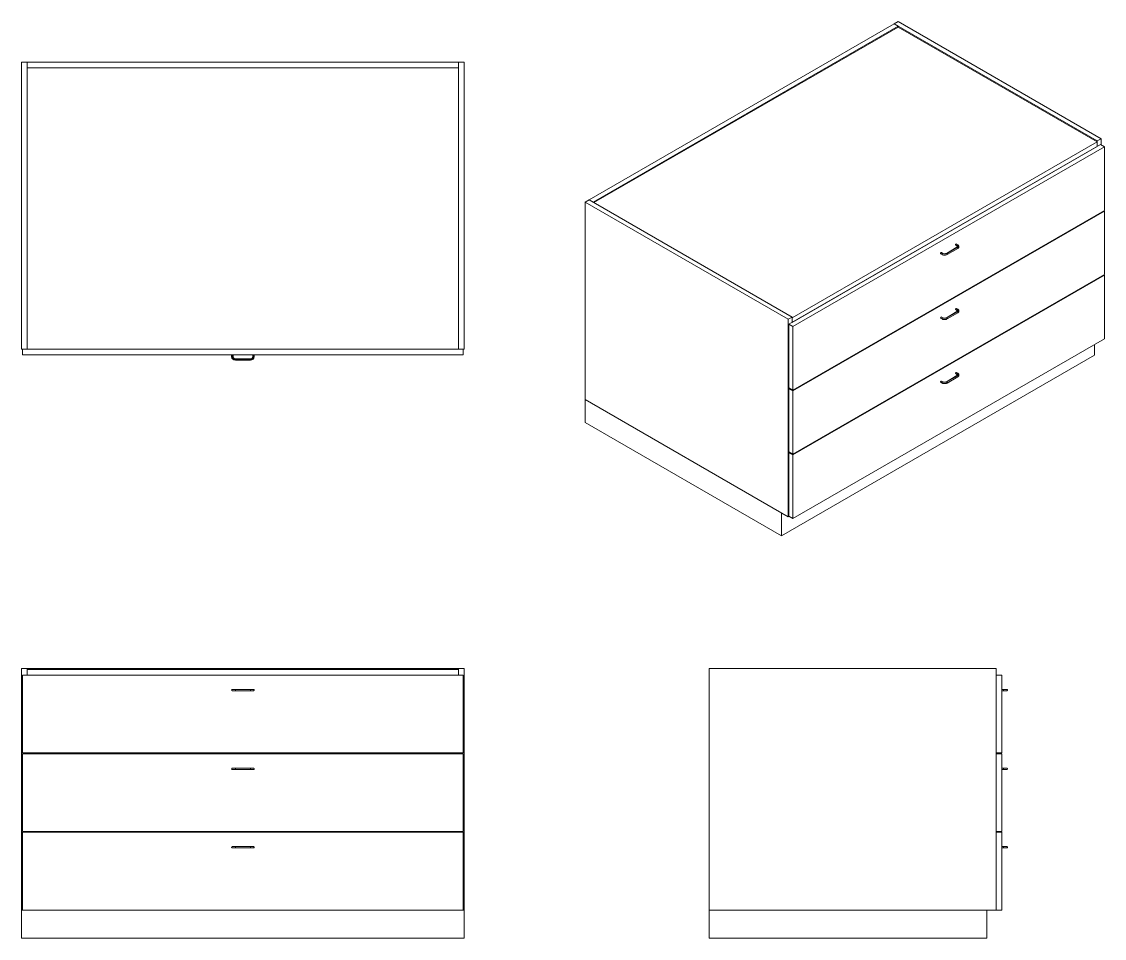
# Model space of a CAD drawing. Header units: millimetres. Extents: x 131 to 690, y 168 to 741.
# Drawn here: x 422.3 to 566.7, y 598.1 to 720.3 of the extents above; entities that cross this region are included whole.
import ezdxf

# ---------------------------------------------------------------- set-up
doc = ezdxf.new("R2010")
doc.units = ezdxf.units.MM
doc.layers.add('Standard', color=40, linetype='Continuous')

msp = doc.modelspace()

# ---------------------------------------------------------------- linework, layer by layer
at = {"layer": 'Standard', "linetype": 'Continuous', "lineweight": 0, "extrusion": (-5.55112e-17, 0.816497, 0.57735)}
for p, q in [((538.65, 720.04), (497.99, 696.57)), ((498.52, 696.26), (539.18, 719.74)), ((498.61, 696.21), (539.18, 719.63)), ((538.65, 720.04), (539.18, 720.35)), ((539.18, 719.74), (538.65, 720.04)), ((565.7, 704.43), (538.65, 720.04)), ((539.18, 720.35), (566.23, 704.73)), ((539.18, 719.63), (539.18, 719.74)), ((565.7, 704.33), (539.18, 719.63)), ((566.23, 704.73), (565.7, 704.43)), ((566.23, 704.73), (566.23, 703.92)), ((524.6, 679.98), (566.14, 703.97)), ((565.7, 704.33), (525.04, 680.85)), ((525.04, 680.24), (565.7, 703.71)), ((566.67, 703.66), (525.13, 679.68)), ((565.7, 703.71), (565.7, 704.43)), ((565.7, 703.71), (565.7, 704.33)), ((566.67, 703.66), (566.14, 703.97)), ((566.67, 695.17), (566.67, 703.66)), ((497.99, 696.57), (497.46, 696.26)), ((497.46, 696.26), (497.46, 669.93)), ((524.51, 680.65), (497.46, 696.26)), ((497.99, 696.57), (525.04, 680.95)), ((497.99, 696.57), (498.52, 696.26)), ((525.13, 671.19), (566.67, 695.17)), ((566.67, 695.07), (525.13, 671.09)), ((566.67, 695.07), (566.58, 695.12)), ((566.67, 686.63), (566.67, 695.07)), ((547.02, 690.26), (545.61, 689.44)), ((545.66, 689.44), (547.07, 690.25)), ((547.12, 690.1), (545.7, 689.28)), ((546.85, 690.53), (547.02, 690.43)), ((547.07, 690.59), (546.89, 690.69)), ((546.94, 690.69), (547.12, 690.59)), ((545.03, 689.28), (544.86, 689.38)), ((544.9, 689.54), (545.08, 689.44)), ((545.13, 689.44), (544.95, 689.54)), ((525.13, 662.65), (566.67, 686.63)), ((566.67, 686.53), (525.13, 662.55)), ((566.67, 686.53), (566.58, 686.58)), ((566.67, 678.04), (566.67, 686.53)), ((547.02, 681.67), (545.61, 680.85)), ((545.66, 680.85), (547.07, 681.66)), ((547.12, 681.51), (545.7, 680.69)), ((546.85, 681.94), (547.02, 681.84)), ((547.07, 682), (546.89, 682.1)), ((546.94, 682.1), (547.12, 682)), ((525.04, 680.95), (524.51, 680.65)), ((524.51, 654.32), (524.51, 680.65)), ((524.6, 679.98), (525.13, 679.68)), ((524.6, 671.5), (524.6, 679.98)), ((525.04, 680.95), (525.04, 680.24)), ((525.04, 680.85), (525.04, 680.24)), ((545.03, 680.69), (544.86, 680.79)), ((544.9, 680.95), (545.08, 680.85)), ((545.13, 680.85), (544.95, 680.95)), ((525.13, 679.68), (525.13, 671.19)), ((525.13, 654.06), (566.67, 678.04)), ((565.34, 675.85), (565.34, 677.28)), ((565.34, 675.85), (523.62, 651.76)), ((547.02, 673.13), (545.61, 672.31)), ((545.66, 672.31), (547.07, 673.12)), ((547.12, 672.97), (545.7, 672.15)), ((546.85, 673.4), (547.02, 673.3)), ((547.07, 673.46), (546.89, 673.56)), ((546.94, 673.56), (547.12, 673.46)), ((524.6, 671.5), (525.13, 671.19)), ((524.6, 671.39), (524.69, 671.44)), ((524.6, 671.39), (525.13, 671.09)), ((524.6, 662.96), (524.6, 671.39)), ((545.03, 672.15), (544.86, 672.25)), ((544.9, 672.41), (545.08, 672.31)), ((545.13, 672.31), (544.95, 672.41)), ((497.46, 669.93), (524.51, 654.32)), ((497.46, 669.93), (523.62, 654.83)), ((497.46, 666.87), (497.46, 669.93)), ((525.13, 671.09), (525.13, 662.65)), ((523.62, 651.76), (497.46, 666.87)), ((524.6, 662.96), (525.13, 662.65)), ((524.6, 662.85), (524.69, 662.91)), ((524.6, 662.85), (525.13, 662.55)), ((524.6, 654.37), (524.6, 662.85)), ((525.13, 662.55), (525.13, 654.06)), ((523.62, 651.76), (523.62, 654.83)), ((524.6, 654.37), (524.51, 654.32)), ((524.6, 654.37), (525.13, 654.06))]:
    msp.add_line(p, q, dxfattribs=at)
at = {"layer": 'Standard', "linetype": 'Continuous', "lineweight": 0}
for p, q in [((423.05, 714.93), (422.3, 714.93)), ((422.3, 676.68), (422.3, 714.93)), ((423.05, 714.93), (423.05, 676.68)), ((423.05, 714.93), (423.05, 714.18)), ((480.55, 714.93), (423.05, 714.93)), ((480.55, 714.18), (480.55, 714.93)), ((480.55, 676.68), (480.55, 714.93)), ((480.55, 714.93), (481.3, 714.93)), ((481.3, 714.93), (481.3, 676.68)), ((423.05, 714.18), (480.55, 714.18)), ((423.05, 676.68), (422.3, 676.68)), ((422.43, 676.68), (422.43, 675.93)), ((481.18, 675.93), (422.43, 675.93)), ((480.55, 676.68), (423.05, 676.68)), ((450.3, 675.68), (450.3, 675.93)), ((450.4, 675.93), (450.4, 675.68)), ((450.49, 675.68), (450.49, 675.93)), ((453.12, 675.93), (453.12, 675.68)), ((453.21, 675.68), (453.21, 675.93)), ((453.3, 675.93), (453.3, 675.68)), ((481.3, 676.68), (480.55, 676.68)), ((481.18, 675.93), (481.18, 676.68)), ((452.8, 675.37), (450.8, 675.37)), ((450.8, 675.28), (452.8, 675.28)), ((452.8, 675.18), (450.8, 675.18))]:
    msp.add_line(p, q, dxfattribs=at)
at = {"layer": 'Standard', "linetype": 'Continuous', "lineweight": 0, "extrusion": (0, 1, 0)}
for p, q in [((423.05, 634.08), (422.3, 634.08)), ((422.3, 601.83), (422.3, 634.08)), ((423.05, 634.08), (423.05, 633.2)), ((423.05, 634.08), (480.55, 634.08)), ((423.05, 633.95), (423.05, 633.2)), ((480.55, 633.95), (423.05, 633.95)), ((481.3, 634.08), (480.55, 634.08)), ((480.55, 633.2), (480.55, 634.08)), ((480.55, 633.2), (480.55, 633.95)), ((481.3, 634.08), (481.3, 601.83)), ((513.99, 634.08), (513.99, 601.83)), ((552.24, 634.08), (513.99, 634.08)), ((552.24, 601.83), (552.24, 634.08)), ((422.43, 633.2), (422.43, 622.81)), ((481.18, 633.2), (422.43, 633.2)), ((481.18, 622.81), (481.18, 633.2)), ((552.24, 633.2), (552.99, 633.2)), ((552.99, 633.2), (552.99, 622.81)), ((450.8, 631.29), (450.4, 631.29)), ((450.4, 631.11), (450.8, 631.11)), ((450.8, 631.29), (452.8, 631.29)), ((452.8, 631.11), (450.8, 631.11)), ((453.21, 631.29), (452.8, 631.29)), ((452.8, 631.11), (453.21, 631.11)), ((552.99, 631.29), (553.24, 631.29)), ((553.24, 631.11), (552.99, 631.11)), ((553.65, 631.29), (553.24, 631.29)), ((553.24, 631.11), (553.65, 631.11)), ((422.43, 622.81), (481.18, 622.81)), ((422.43, 622.68), (422.43, 612.35)), ((481.18, 622.68), (422.43, 622.68)), ((423.05, 622.81), (423.05, 622.68)), ((480.55, 622.68), (480.55, 622.81)), ((481.18, 612.35), (481.18, 622.68)), ((552.24, 622.81), (552.99, 622.81)), ((552.24, 622.68), (552.99, 622.68)), ((552.99, 622.68), (552.99, 612.35)), ((450.8, 620.77), (450.4, 620.77)), ((450.4, 620.59), (450.8, 620.59)), ((450.8, 620.77), (452.8, 620.77)), ((452.8, 620.59), (450.8, 620.59)), ((453.21, 620.77), (452.8, 620.77)), ((452.8, 620.59), (453.21, 620.59)), ((552.99, 620.77), (553.24, 620.77)), ((553.24, 620.59), (552.99, 620.59)), ((553.65, 620.77), (553.24, 620.77)), ((553.24, 620.59), (553.65, 620.59)), ((422.43, 612.35), (481.18, 612.35)), ((422.43, 612.22), (422.43, 601.83)), ((481.18, 612.22), (422.43, 612.22)), ((423.05, 612.35), (423.05, 612.22)), ((480.55, 612.22), (480.55, 612.35)), ((481.18, 601.83), (481.18, 612.22)), ((552.24, 612.35), (552.99, 612.35)), ((552.24, 612.22), (552.99, 612.22)), ((552.99, 612.22), (552.99, 601.83)), ((450.8, 610.32), (450.4, 610.32)), ((450.4, 610.13), (450.8, 610.13)), ((450.8, 610.32), (452.8, 610.32)), ((452.8, 610.13), (450.8, 610.13)), ((453.21, 610.32), (452.8, 610.32)), ((452.8, 610.13), (453.21, 610.13)), ((552.99, 610.32), (553.24, 610.32)), ((553.24, 610.13), (552.99, 610.13)), ((553.65, 610.32), (553.24, 610.32)), ((553.24, 610.13), (553.65, 610.13)), ((422.43, 601.83), (422.3, 601.83)), ((422.3, 598.08), (422.3, 601.83)), ((422.43, 601.83), (481.18, 601.83)), ((481.3, 601.83), (481.18, 601.83)), ((481.3, 598.08), (481.3, 601.83)), ((513.99, 601.83), (552.24, 601.83)), ((513.99, 601.83), (550.99, 601.83)), ((513.99, 598.08), (513.99, 601.83)), ((550.99, 598.08), (550.99, 601.83)), ((552.24, 601.83), (552.99, 601.83)), ((481.3, 598.08), (422.3, 598.08)), ((550.99, 598.08), (513.99, 598.08))]:
    msp.add_line(p, q, dxfattribs=at)
at = {"layer": 'Standard', "linetype": 'Continuous', "lineweight": 0}
for centre, radius, start, end in [((450.8, 675.68), 0.5, 180, 270), ((450.8, 675.68), 0.313, 180, 270), ((452.8, 675.68), 0.5, 270, 0), ((452.8, 675.68), 0.313, 270, 0)]:
    msp.add_arc(centre, radius, start, end, dxfattribs=at)
at = {"layer": 'Standard', "linetype": 'Continuous', "lineweight": 0, "extrusion": (-2.53252e-16, 3.38511e-16, -1)}
msp.add_ellipse((546.89, 690.61), major_axis=(-0.0469, -0.0812), ratio=0.57735, start_param=0, end_param=2.356194, dxfattribs=at)
at = {"layer": 'Standard', "linetype": 'Continuous', "lineweight": 0, "extrusion": (-3.77155e-16, 3.45948e-16, -1)}
msp.add_ellipse((546.89, 690.61), major_axis=(0.0469, 0.0812), ratio=0.57735, start_param=-0.785398, end_param=0, dxfattribs=at)
at = {"layer": 'Standard', "linetype": 'Continuous', "lineweight": 0, "extrusion": (-1.33067e-16, 2.69122e-16, -1)}
for centre, major_axis, start_param, end_param in [((544.9, 689.46), (-0.0469, -0.0812), 0, 2.356194), ((546.89, 673.48), (0.0469, 0.0812), -0.785398, 0), ((544.9, 672.33), (-0.0469, -0.0812), 0, 2.356194)]:
    msp.add_ellipse(centre, major_axis=major_axis, ratio=0.57735, start_param=start_param, end_param=end_param, dxfattribs=at)
at = {"layer": 'Standard', "linetype": 'Continuous', "lineweight": 0, "extrusion": (-2.05178e-16, 3.10756e-16, -1)}
msp.add_ellipse((544.9, 689.46), major_axis=(0.0469, 0.0812), ratio=0.57735, start_param=-0.785398, end_param=0, dxfattribs=at)
at = {"layer": 'Standard', "linetype": 'Continuous', "lineweight": 0, "extrusion": (-1.60822e-16, 2.21048e-16, -1)}
msp.add_ellipse((546.89, 682.02), major_axis=(-0.0469, -0.0812), ratio=0.57735, start_param=0, end_param=2.356194, dxfattribs=at)
at = {"layer": 'Standard', "linetype": 'Continuous', "lineweight": 0, "extrusion": (-2.12615e-16, 1.86852e-16, -1)}
msp.add_ellipse((546.89, 682.02), major_axis=(0.0469, 0.0812), ratio=0.57735, start_param=-0.785398, end_param=0, dxfattribs=at)
at = {"layer": 'Standard', "linetype": 'Continuous', "lineweight": 0, "extrusion": (-3.60556e-16, 2.08167e-16, -1)}
msp.add_ellipse((544.9, 680.87), major_axis=(-0.0469, -0.0812), ratio=0.57735, start_param=0, end_param=2.356194, dxfattribs=at)
at = {"layer": 'Standard', "linetype": 'Continuous', "lineweight": 0, "extrusion": (-1.81141e-16, 2.96878e-16, -1)}
msp.add_ellipse((544.9, 680.87), major_axis=(0.0469, 0.0812), ratio=0.57735, start_param=-0.785398, end_param=0, dxfattribs=at)
at = {"layer": 'Standard', "linetype": 'Continuous', "lineweight": 0, "extrusion": (-4.28948e-16, 3.11752e-16, -1)}
msp.add_ellipse((546.89, 673.48), major_axis=(-0.0469, -0.0812), ratio=0.57735, start_param=0, end_param=2.356194, dxfattribs=at)
at = {"layer": 'Standard', "linetype": 'Continuous', "lineweight": 0, "extrusion": (-2.60689e-16, 2.14608e-16, -1)}
msp.add_ellipse((544.9, 672.33), major_axis=(0.0469, 0.0812), ratio=0.57735, start_param=-0.785398, end_param=0, dxfattribs=at)
at = {"layer": 'Standard', "linetype": 'Continuous', "lineweight": 0}
for points in [[(547.07, 690.59), (547.06, 690.58), (547.05, 690.57), (547.04, 690.56), (547.02, 690.54), (547.01, 690.51), (547, 690.49), (547, 690.47), (547, 690.45), (547.01, 690.44), (547.02, 690.43), (547.02, 690.43)], [(547.07, 690.25), (547.06, 690.26), (547.05, 690.26), (547.04, 690.26), (547.03, 690.26), (547.02, 690.26)], [(547.12, 690.59), (547.11, 690.59), (547.1, 690.6), (547.09, 690.59), (547.08, 690.59), (547.07, 690.59)], [(547.07, 690.25), (547.15, 690.31), (547.23, 690.42), (547.15, 690.53), (547.07, 690.59)], [(547.12, 690.1), (547.12, 690.1), (547.13, 690.11), (547.13, 690.12), (547.14, 690.14), (547.13, 690.16), (547.13, 690.18), (547.12, 690.2), (547.1, 690.22), (547.09, 690.24), (547.08, 690.25), (547.07, 690.25)], [(545.03, 689.28), (545.03, 689.28), (545.02, 689.29), (545.02, 689.3), (545.01, 689.32), (545.02, 689.34), (545.02, 689.37), (545.03, 689.39), (545.05, 689.41), (545.06, 689.43), (545.08, 689.43), (545.08, 689.44)], [(545.08, 689.44), (545.09, 689.44), (545.1, 689.45), (545.11, 689.45), (545.12, 689.44), (545.13, 689.44)], [(545.08, 689.44), (545.18, 689.39), (545.37, 689.35), (545.56, 689.39), (545.66, 689.44)], [(545.66, 689.44), (545.65, 689.44), (545.64, 689.45), (545.62, 689.45), (545.61, 689.44), (545.61, 689.44)], [(545.7, 689.28), (545.71, 689.28), (545.71, 689.29), (545.72, 689.3), (545.72, 689.32), (545.72, 689.34), (545.71, 689.37), (545.7, 689.39), (545.69, 689.41), (545.67, 689.43), (545.66, 689.43), (545.66, 689.44)], [(547.07, 682), (547.06, 681.99), (547.05, 681.98), (547.04, 681.97), (547.02, 681.95), (547.01, 681.92), (547, 681.9), (547, 681.88), (547, 681.86), (547.01, 681.85), (547.02, 681.84), (547.02, 681.84)], [(547.07, 681.66), (547.06, 681.67), (547.05, 681.67), (547.04, 681.67), (547.03, 681.67), (547.02, 681.67)], [(547.12, 682), (547.11, 682), (547.1, 682.01), (547.09, 682), (547.08, 682), (547.07, 682)], [(547.07, 681.66), (547.15, 681.72), (547.23, 681.83), (547.15, 681.94), (547.07, 682)], [(547.12, 681.51), (547.12, 681.51), (547.13, 681.51), (547.13, 681.53), (547.14, 681.55), (547.13, 681.57), (547.13, 681.59), (547.12, 681.61), (547.1, 681.63), (547.09, 681.65), (547.08, 681.66), (547.07, 681.66)], [(545.03, 680.69), (545.03, 680.69), (545.02, 680.7), (545.02, 680.71), (545.01, 680.73), (545.02, 680.75), (545.02, 680.78), (545.03, 680.8), (545.05, 680.82), (545.06, 680.84), (545.08, 680.84), (545.08, 680.85)], [(545.08, 680.85), (545.09, 680.85), (545.1, 680.86), (545.11, 680.86), (545.12, 680.85), (545.13, 680.85)], [(545.08, 680.85), (545.18, 680.8), (545.37, 680.76), (545.56, 680.8), (545.66, 680.85)], [(545.66, 680.85), (545.65, 680.85), (545.64, 680.86), (545.62, 680.86), (545.61, 680.85), (545.61, 680.85)], [(545.7, 680.69), (545.71, 680.69), (545.71, 680.7), (545.72, 680.71), (545.72, 680.73), (545.72, 680.75), (545.71, 680.78), (545.7, 680.8), (545.69, 680.82), (545.67, 680.84), (545.66, 680.84), (545.66, 680.85)], [(450.3, 675.68), (450.3, 675.68), (450.31, 675.68), (450.31, 675.68), (450.33, 675.68), (450.35, 675.68), (450.37, 675.68), (450.39, 675.68), (450.4, 675.68)], [(450.4, 675.68), (450.41, 675.56), (450.49, 675.37), (450.68, 675.29), (450.8, 675.28)], [(450.4, 675.68), (450.4, 675.68), (450.42, 675.68), (450.44, 675.68), (450.46, 675.68), (450.48, 675.68), (450.49, 675.68), (450.49, 675.68), (450.49, 675.68)], [(452.8, 675.28), (452.93, 675.29), (453.12, 675.37), (453.2, 675.56), (453.21, 675.68)], [(453.21, 675.68), (453.2, 675.68), (453.18, 675.68), (453.16, 675.68), (453.14, 675.68), (453.13, 675.68), (453.12, 675.68), (453.12, 675.68), (453.12, 675.68)], [(453.3, 675.68), (453.3, 675.68), (453.3, 675.68), (453.29, 675.68), (453.28, 675.68), (453.26, 675.68), (453.23, 675.68), (453.22, 675.68), (453.21, 675.68)], [(450.8, 675.28), (450.8, 675.28), (450.8, 675.3), (450.8, 675.32), (450.8, 675.34), (450.8, 675.36), (450.8, 675.37), (450.8, 675.37), (450.8, 675.37)], [(450.8, 675.18), (450.8, 675.18), (450.8, 675.18), (450.8, 675.19), (450.8, 675.21), (450.8, 675.23), (450.8, 675.25), (450.8, 675.27), (450.8, 675.28)], [(452.8, 675.28), (452.8, 675.28), (452.8, 675.3), (452.8, 675.32), (452.8, 675.34), (452.8, 675.36), (452.8, 675.37), (452.8, 675.37), (452.8, 675.37)], [(452.8, 675.18), (452.8, 675.18), (452.8, 675.18), (452.8, 675.19), (452.8, 675.21), (452.8, 675.23), (452.8, 675.25), (452.8, 675.27), (452.8, 675.28)], [(547.07, 673.46), (547.06, 673.45), (547.05, 673.44), (547.04, 673.43), (547.02, 673.41), (547.01, 673.38), (547, 673.36), (547, 673.34), (547, 673.32), (547.01, 673.31), (547.02, 673.3), (547.02, 673.3)], [(547.07, 673.12), (547.06, 673.13), (547.05, 673.13), (547.04, 673.13), (547.03, 673.13), (547.02, 673.13)], [(547.12, 673.46), (547.11, 673.46), (547.1, 673.47), (547.09, 673.46), (547.08, 673.46), (547.07, 673.46)], [(547.07, 673.12), (547.15, 673.18), (547.23, 673.29), (547.15, 673.4), (547.07, 673.46)], [(547.12, 672.97), (547.12, 672.97), (547.13, 672.98), (547.13, 672.99), (547.14, 673.01), (547.13, 673.03), (547.13, 673.05), (547.12, 673.08), (547.1, 673.1), (547.09, 673.11), (547.08, 673.12), (547.07, 673.12)], [(545.03, 672.15), (545.03, 672.15), (545.02, 672.16), (545.02, 672.17), (545.01, 672.19), (545.02, 672.21), (545.02, 672.24), (545.03, 672.26), (545.05, 672.28), (545.06, 672.3), (545.08, 672.3), (545.08, 672.31)], [(545.08, 672.31), (545.09, 672.31), (545.1, 672.32), (545.11, 672.32), (545.12, 672.31), (545.13, 672.31)], [(545.08, 672.31), (545.18, 672.26), (545.37, 672.22), (545.56, 672.26), (545.66, 672.31)], [(545.66, 672.31), (545.65, 672.31), (545.64, 672.32), (545.62, 672.32), (545.61, 672.31), (545.61, 672.31)], [(545.7, 672.15), (545.71, 672.15), (545.71, 672.16), (545.72, 672.17), (545.72, 672.19), (545.72, 672.21), (545.71, 672.24), (545.7, 672.26), (545.69, 672.28), (545.67, 672.3), (545.66, 672.3), (545.66, 672.31)], [(450.4, 631.11), (450.39, 631.11), (450.37, 631.11), (450.35, 631.12), (450.33, 631.13), (450.31, 631.15), (450.31, 631.18), (450.3, 631.2), (450.31, 631.23), (450.31, 631.25), (450.33, 631.27), (450.35, 631.28), (450.37, 631.29), (450.39, 631.29), (450.4, 631.29)], [(450.8, 631.11), (450.8, 631.11), (450.8, 631.11), (450.8, 631.12), (450.8, 631.13), (450.8, 631.15), (450.8, 631.18), (450.8, 631.2), (450.8, 631.23), (450.8, 631.25), (450.8, 631.27), (450.8, 631.28), (450.8, 631.29), (450.8, 631.29), (450.8, 631.29)], [(452.8, 631.11), (452.8, 631.11), (452.8, 631.11), (452.8, 631.12), (452.8, 631.13), (452.8, 631.15), (452.8, 631.18), (452.8, 631.2), (452.8, 631.23), (452.8, 631.25), (452.8, 631.27), (452.8, 631.28), (452.8, 631.29), (452.8, 631.29), (452.8, 631.29)], [(453.21, 631.11), (453.22, 631.11), (453.23, 631.11), (453.26, 631.12), (453.28, 631.13), (453.29, 631.15), (453.3, 631.18), (453.3, 631.2), (453.3, 631.23), (453.29, 631.25), (453.28, 631.27), (453.26, 631.28), (453.23, 631.29), (453.22, 631.29), (453.21, 631.29)], [(553.24, 631.11), (553.24, 631.11), (553.24, 631.11), (553.24, 631.12), (553.24, 631.13), (553.24, 631.15), (553.24, 631.18), (553.24, 631.2), (553.24, 631.23), (553.24, 631.25), (553.24, 631.27), (553.24, 631.28), (553.24, 631.29), (553.24, 631.29), (553.24, 631.29)], [(553.65, 631.11), (553.66, 631.11), (553.68, 631.11), (553.7, 631.12), (553.72, 631.13), (553.73, 631.15), (553.74, 631.18), (553.75, 631.2), (553.74, 631.23), (553.73, 631.25), (553.72, 631.27), (553.7, 631.28), (553.68, 631.29), (553.66, 631.29), (553.65, 631.29)], [(450.4, 620.59), (450.39, 620.59), (450.37, 620.59), (450.35, 620.6), (450.33, 620.61), (450.31, 620.63), (450.31, 620.66), (450.3, 620.68), (450.31, 620.7), (450.31, 620.73), (450.33, 620.75), (450.35, 620.76), (450.37, 620.77), (450.39, 620.77), (450.4, 620.77)], [(450.8, 620.59), (450.8, 620.59), (450.8, 620.59), (450.8, 620.6), (450.8, 620.61), (450.8, 620.63), (450.8, 620.66), (450.8, 620.68), (450.8, 620.7), (450.8, 620.73), (450.8, 620.75), (450.8, 620.76), (450.8, 620.77), (450.8, 620.77), (450.8, 620.77)], [(452.8, 620.59), (452.8, 620.59), (452.8, 620.59), (452.8, 620.6), (452.8, 620.61), (452.8, 620.63), (452.8, 620.66), (452.8, 620.68), (452.8, 620.7), (452.8, 620.73), (452.8, 620.75), (452.8, 620.76), (452.8, 620.77), (452.8, 620.77), (452.8, 620.77)], [(453.21, 620.59), (453.22, 620.59), (453.23, 620.59), (453.26, 620.6), (453.28, 620.61), (453.29, 620.63), (453.3, 620.66), (453.3, 620.68), (453.3, 620.7), (453.29, 620.73), (453.28, 620.75), (453.26, 620.76), (453.23, 620.77), (453.22, 620.77), (453.21, 620.77)], [(553.24, 620.59), (553.24, 620.59), (553.24, 620.59), (553.24, 620.6), (553.24, 620.61), (553.24, 620.63), (553.24, 620.66), (553.24, 620.68), (553.24, 620.7), (553.24, 620.73), (553.24, 620.75), (553.24, 620.76), (553.24, 620.77), (553.24, 620.77), (553.24, 620.77)], [(553.65, 620.59), (553.66, 620.59), (553.68, 620.59), (553.7, 620.6), (553.72, 620.61), (553.73, 620.63), (553.74, 620.66), (553.75, 620.68), (553.74, 620.7), (553.73, 620.73), (553.72, 620.75), (553.7, 620.76), (553.68, 620.77), (553.66, 620.77), (553.65, 620.77)], [(450.4, 610.13), (450.39, 610.13), (450.37, 610.13), (450.35, 610.14), (450.33, 610.15), (450.31, 610.17), (450.31, 610.2), (450.3, 610.22), (450.31, 610.25), (450.31, 610.27), (450.33, 610.29), (450.35, 610.3), (450.37, 610.31), (450.39, 610.32), (450.4, 610.32)], [(450.8, 610.13), (450.8, 610.13), (450.8, 610.13), (450.8, 610.14), (450.8, 610.15), (450.8, 610.17), (450.8, 610.2), (450.8, 610.22), (450.8, 610.25), (450.8, 610.27), (450.8, 610.29), (450.8, 610.3), (450.8, 610.31), (450.8, 610.32), (450.8, 610.32)], [(452.8, 610.13), (452.8, 610.13), (452.8, 610.13), (452.8, 610.14), (452.8, 610.15), (452.8, 610.17), (452.8, 610.2), (452.8, 610.22), (452.8, 610.25), (452.8, 610.27), (452.8, 610.29), (452.8, 610.3), (452.8, 610.31), (452.8, 610.32), (452.8, 610.32)], [(453.21, 610.13), (453.22, 610.13), (453.23, 610.13), (453.26, 610.14), (453.28, 610.15), (453.29, 610.17), (453.3, 610.2), (453.3, 610.22), (453.3, 610.25), (453.29, 610.27), (453.28, 610.29), (453.26, 610.3), (453.23, 610.31), (453.22, 610.32), (453.21, 610.32)], [(553.24, 610.13), (553.24, 610.13), (553.24, 610.13), (553.24, 610.14), (553.24, 610.15), (553.24, 610.17), (553.24, 610.2), (553.24, 610.22), (553.24, 610.25), (553.24, 610.27), (553.24, 610.29), (553.24, 610.3), (553.24, 610.31), (553.24, 610.32), (553.24, 610.32)], [(553.65, 610.13), (553.66, 610.13), (553.68, 610.13), (553.7, 610.14), (553.72, 610.15), (553.73, 610.17), (553.74, 610.2), (553.75, 610.22), (553.74, 610.25), (553.73, 610.27), (553.72, 610.29), (553.7, 610.3), (553.68, 610.31), (553.66, 610.32), (553.65, 610.32)]]:
    msp.add_open_spline(points, degree=3, dxfattribs=at)
for points, knots in [([(547.02, 690.26), (547.04, 690.27), (547.06, 690.28), (547.08, 690.31), (547.09, 690.32), (547.09, 690.33), (547.1, 690.34), (547.09, 690.36), (547.09, 690.37), (547.07, 690.39), (547.06, 690.4), (547.04, 690.42), (547.03, 690.42), (547.02, 690.43)], [4.712389, 4.712389, 4.712389, 4.712389, 4.984635, 4.984635, 5.260974, 5.260974, 5.575133, 5.575133, 5.889292, 5.889292, 6.186708, 6.186708, 6.283185, 6.283185, 6.283185, 6.283185]), ([(547.12, 690.1), (547.15, 690.12), (547.19, 690.14), (547.24, 690.21), (547.26, 690.24), (547.28, 690.31), (547.28, 690.35), (547.27, 690.41), (547.26, 690.44), (547.23, 690.5), (547.2, 690.53), (547.15, 690.57), (547.14, 690.58), (547.12, 690.59)], [4.712389, 4.712389, 4.712389, 4.712389, 5.026548, 5.026548, 5.340368, 5.340368, 5.591972, 5.591972, 5.836692, 5.836692, 6.122032, 6.122032, 6.283185, 6.283185, 6.283185, 6.283185]), ([(545.03, 689.28), (545.07, 689.26), (545.11, 689.24), (545.2, 689.21), (545.25, 689.21), (545.34, 689.2), (545.39, 689.2), (545.49, 689.21), (545.53, 689.21), (545.62, 689.24), (545.66, 689.26), (545.7, 689.28)], [3.141593, 3.141593, 3.141593, 3.141593, 3.455752, 3.455752, 3.769911, 3.769911, 4.08407, 4.08407, 4.39823, 4.39823, 4.712389, 4.712389, 4.712389, 4.712389]), ([(545.13, 689.44), (545.15, 689.43), (545.17, 689.42), (545.23, 689.4), (545.26, 689.4), (545.32, 689.39), (545.35, 689.39), (545.42, 689.39), (545.46, 689.39), (545.52, 689.4), (545.55, 689.41), (545.59, 689.43), (545.6, 689.44), (545.61, 689.44)], [3.141593, 3.141593, 3.141593, 3.141593, 3.413838, 3.413838, 3.694939, 3.694939, 3.982785, 3.982785, 4.272313, 4.272313, 4.558006, 4.558006, 4.712389, 4.712389, 4.712389, 4.712389]), ([(547.02, 681.67), (547.04, 681.68), (547.06, 681.69), (547.08, 681.71), (547.09, 681.73), (547.09, 681.74), (547.1, 681.75), (547.09, 681.77), (547.09, 681.78), (547.07, 681.8), (547.06, 681.81), (547.04, 681.83), (547.03, 681.83), (547.02, 681.84)], [4.712389, 4.712389, 4.712389, 4.712389, 4.984635, 4.984635, 5.260974, 5.260974, 5.575133, 5.575133, 5.889292, 5.889292, 6.186708, 6.186708, 6.283185, 6.283185, 6.283185, 6.283185]), ([(547.12, 681.51), (547.15, 681.53), (547.19, 681.55), (547.24, 681.62), (547.26, 681.65), (547.28, 681.72), (547.28, 681.76), (547.27, 681.82), (547.26, 681.85), (547.23, 681.91), (547.2, 681.94), (547.15, 681.98), (547.14, 681.99), (547.12, 682)], [4.712389, 4.712389, 4.712389, 4.712389, 5.026548, 5.026548, 5.340368, 5.340368, 5.591972, 5.591972, 5.836692, 5.836692, 6.122032, 6.122032, 6.283185, 6.283185, 6.283185, 6.283185]), ([(545.03, 680.69), (545.07, 680.67), (545.11, 680.65), (545.2, 680.62), (545.25, 680.62), (545.34, 680.61), (545.39, 680.61), (545.49, 680.62), (545.53, 680.62), (545.62, 680.65), (545.66, 680.67), (545.7, 680.69)], [3.141593, 3.141593, 3.141593, 3.141593, 3.455752, 3.455752, 3.769911, 3.769911, 4.08407, 4.08407, 4.39823, 4.39823, 4.712389, 4.712389, 4.712389, 4.712389]), ([(545.13, 680.85), (545.15, 680.84), (545.17, 680.83), (545.23, 680.81), (545.26, 680.81), (545.32, 680.8), (545.35, 680.79), (545.42, 680.8), (545.46, 680.8), (545.52, 680.81), (545.55, 680.82), (545.59, 680.84), (545.6, 680.85), (545.61, 680.85)], [3.141593, 3.141593, 3.141593, 3.141593, 3.413838, 3.413838, 3.694939, 3.694939, 3.982785, 3.982785, 4.272313, 4.272313, 4.558006, 4.558006, 4.712389, 4.712389, 4.712389, 4.712389]), ([(547.02, 673.13), (547.04, 673.14), (547.06, 673.15), (547.08, 673.18), (547.09, 673.19), (547.09, 673.2), (547.1, 673.21), (547.09, 673.23), (547.09, 673.24), (547.07, 673.26), (547.06, 673.27), (547.04, 673.29), (547.03, 673.29), (547.02, 673.3)], [4.712389, 4.712389, 4.712389, 4.712389, 4.984635, 4.984635, 5.260974, 5.260974, 5.575133, 5.575133, 5.889292, 5.889292, 6.186708, 6.186708, 6.283185, 6.283185, 6.283185, 6.283185]), ([(547.12, 672.97), (547.15, 672.99), (547.19, 673.01), (547.24, 673.08), (547.26, 673.11), (547.28, 673.18), (547.28, 673.22), (547.27, 673.28), (547.26, 673.31), (547.23, 673.37), (547.2, 673.4), (547.15, 673.44), (547.14, 673.45), (547.12, 673.46)], [4.712389, 4.712389, 4.712389, 4.712389, 5.026548, 5.026548, 5.340368, 5.340368, 5.591972, 5.591972, 5.836692, 5.836692, 6.122032, 6.122032, 6.283185, 6.283185, 6.283185, 6.283185]), ([(545.03, 672.15), (545.07, 672.13), (545.11, 672.11), (545.2, 672.09), (545.25, 672.08), (545.34, 672.07), (545.39, 672.07), (545.49, 672.08), (545.53, 672.09), (545.62, 672.11), (545.66, 672.13), (545.7, 672.15)], [3.141593, 3.141593, 3.141593, 3.141593, 3.455752, 3.455752, 3.769911, 3.769911, 4.08407, 4.08407, 4.39823, 4.39823, 4.712389, 4.712389, 4.712389, 4.712389]), ([(545.13, 672.31), (545.15, 672.3), (545.17, 672.29), (545.23, 672.27), (545.26, 672.27), (545.32, 672.26), (545.35, 672.26), (545.42, 672.26), (545.46, 672.26), (545.52, 672.27), (545.55, 672.28), (545.59, 672.3), (545.6, 672.31), (545.61, 672.31)], [3.141593, 3.141593, 3.141593, 3.141593, 3.413838, 3.413838, 3.694939, 3.694939, 3.982785, 3.982785, 4.272313, 4.272313, 4.558006, 4.558006, 4.712389, 4.712389, 4.712389, 4.712389])]:
    msp.add_open_spline(points, degree=3, knots=knots, dxfattribs=at)

doc.saveas('drawing.dxf')
